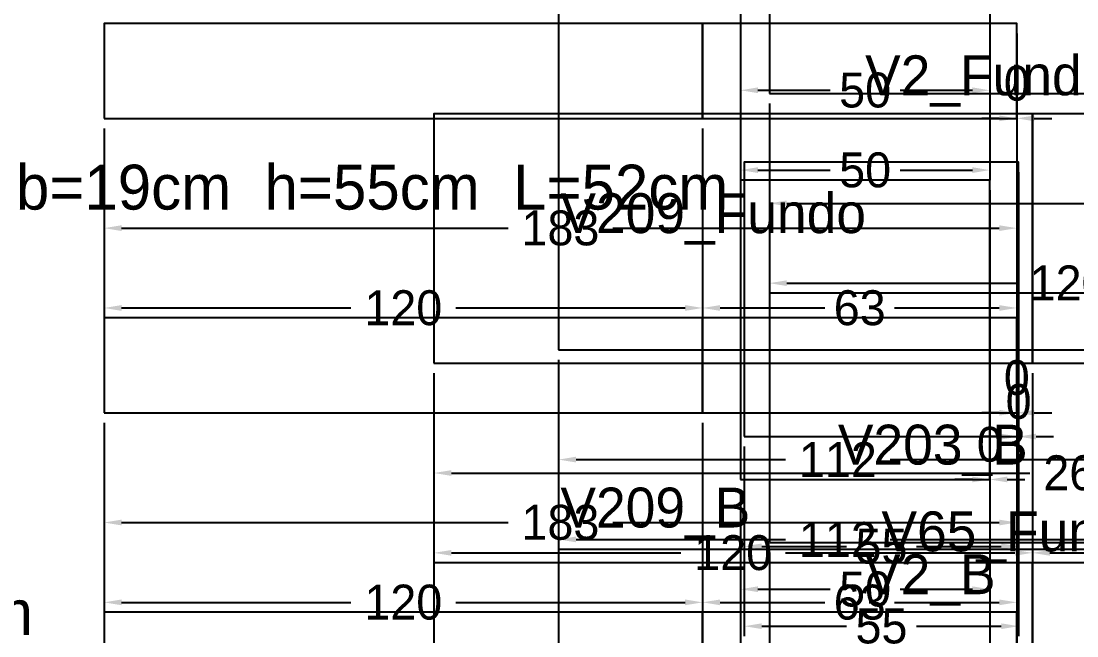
# Model space of a CAD drawing. Header units: metres. Extents: x 946 to 6411, y 1397 to 3666.
# Drawn here: x 3891.6 to 4103.3, y 2232.4 to 2355.6 of the extents above; entities that cross this region are included whole.
import ezdxf

# ---------------------------------------------------------------- set-up
doc = ezdxf.new("R2010")
doc.units = ezdxf.units.M
doc.layers.add('COTA', color=3, linetype='Continuous')
doc.dimstyles.new('COTA_VIG', dxfattribs={"dimtxt": 7, "dimasz": 3.5, "dimexe": 2, "dimexo": 2, "dimgap": 1.5, "dimtad": 1, "dimdec": 1, "dimcen": 2.5, "dimclrd": 3, "dimclre": 3, "dimclrt": 3, "dimazin": 3, "dimtfac": 1, "dimtmove": 0, "dimatfit": 3})

# ---------------------------------------------------------------- blocks, each defined once
blk = doc.blocks.new('_CLOSEDFILLED')
at = {"color": 0, "linetype": 'BYBLOCK'}
blk.add_solid([(-1, 0.164), (0, 0), (-1, -0.164)], dxfattribs=at)
blk = doc.blocks.new('*D22')
at = {"color": 3}
for p, q in [((4035.83, 2261.7), (4035.83, 2239.7)), ((4085.83, 2261.7), (4085.83, 2239.7)), ((4039.33, 2241.7), (4053.83, 2241.7)), ((4067.83, 2241.7), (4082.33, 2241.7))]:
    blk.add_line(p, q, dxfattribs=at)
at = {"layer": 'Defpoints'}
for p in [(4035.83, 2263.7), (4085.83, 2263.7), (4035.83, 2241.7)]:
    blk.add_point(p, dxfattribs=at)
at = {"layer": 'COTA', "color": 3, "xscale": 3.5, "yscale": 3.5, "rotation": 180}
blk.add_blockref('_CLOSEDFILLED', (4035.83, 2241.7), dxfattribs=at)
at = {"layer": 'COTA', "color": 3, "xscale": 3.5, "yscale": 3.5}
blk.add_blockref('_CLOSEDFILLED', (4085.83, 2241.7), dxfattribs=at)
at = {"layer": 'COTA', "color": 3, "insert": (4060.83, 2241.7), "char_height": 7, "attachment_point": 5}
blk.add_mtext('50', dxfattribs=at)
blk = doc.blocks.new('*D23')
at = {"color": 3}
for p, q in [((4035.83, 2261.7), (4035.83, 2223.7)), ((4085.83, 2261.7), (4085.83, 2223.7)), ((4039.33, 2225.7), (4053.83, 2225.7)), ((4067.83, 2225.7), (4082.33, 2225.7))]:
    blk.add_line(p, q, dxfattribs=at)
at = {"layer": 'Defpoints'}
for p in [(4035.83, 2263.7), (4085.83, 2263.7), (4035.83, 2225.7)]:
    blk.add_point(p, dxfattribs=at)
at = {"layer": 'COTA', "color": 3, "xscale": 3.5, "yscale": 3.5, "rotation": 180}
blk.add_blockref('_CLOSEDFILLED', (4035.83, 2225.7), dxfattribs=at)
at = {"layer": 'COTA', "color": 3, "xscale": 3.5, "yscale": 3.5}
blk.add_blockref('_CLOSEDFILLED', (4085.83, 2225.7), dxfattribs=at)
at = {"layer": 'COTA', "color": 3, "insert": (4060.83, 2225.7), "char_height": 7, "attachment_point": 5}
blk.add_mtext('50', dxfattribs=at)
blk = doc.blocks.new('*D25')
at = {"color": 3}
for p, q in [((4035.83, 2361.7), (4035.83, 2339.7)), ((4085.83, 2361.7), (4085.83, 2339.7)), ((4039.33, 2341.7), (4053.83, 2341.7)), ((4067.83, 2341.7), (4082.33, 2341.7))]:
    blk.add_line(p, q, dxfattribs=at)
at = {"layer": 'Defpoints'}
for p in [(4035.83, 2363.7), (4085.83, 2363.7), (4035.83, 2341.7)]:
    blk.add_point(p, dxfattribs=at)
at = {"layer": 'COTA', "color": 3, "xscale": 3.5, "yscale": 3.5, "rotation": 180}
blk.add_blockref('_CLOSEDFILLED', (4035.83, 2341.7), dxfattribs=at)
at = {"layer": 'COTA', "color": 3, "xscale": 3.5, "yscale": 3.5}
blk.add_blockref('_CLOSEDFILLED', (4085.83, 2341.7), dxfattribs=at)
at = {"layer": 'COTA', "color": 3, "insert": (4060.83, 2341.7), "char_height": 7, "attachment_point": 5}
blk.add_mtext('50', dxfattribs=at)
blk = doc.blocks.new('*D26')
at = {"color": 3}
for p, q in [((4035.83, 2361.7), (4035.83, 2323.7)), ((4085.83, 2361.7), (4085.83, 2323.7)), ((4039.33, 2325.7), (4053.83, 2325.7)), ((4067.83, 2325.7), (4082.33, 2325.7))]:
    blk.add_line(p, q, dxfattribs=at)
at = {"layer": 'Defpoints'}
for p in [(4035.83, 2363.7), (4085.83, 2363.7), (4035.83, 2325.7)]:
    blk.add_point(p, dxfattribs=at)
at = {"layer": 'COTA', "color": 3, "xscale": 3.5, "yscale": 3.5, "rotation": 180}
blk.add_blockref('_CLOSEDFILLED', (4035.83, 2325.7), dxfattribs=at)
at = {"layer": 'COTA', "color": 3, "xscale": 3.5, "yscale": 3.5}
blk.add_blockref('_CLOSEDFILLED', (4085.83, 2325.7), dxfattribs=at)
at = {"layer": 'COTA', "color": 3, "insert": (4060.83, 2325.7), "char_height": 7, "attachment_point": 5}
blk.add_mtext('50', dxfattribs=at)
blk = doc.blocks.new('*D577')
at = {"color": 3}
for p, q in [((4036.61, 2270.29), (4036.61, 2248.29)), ((4091.61, 2270.29), (4091.61, 2248.29)), ((4040.11, 2250.29), (4057.11, 2250.29)), ((4071.11, 2250.29), (4088.11, 2250.29))]:
    blk.add_line(p, q, dxfattribs=at)
at = {"layer": 'Defpoints'}
for p in [(4036.61, 2272.29), (4091.61, 2272.29), (4036.61, 2250.29)]:
    blk.add_point(p, dxfattribs=at)
at = {"layer": 'COTA', "color": 3, "xscale": 3.5, "yscale": 3.5, "rotation": 180}
blk.add_blockref('_CLOSEDFILLED', (4036.61, 2250.29), dxfattribs=at)
at = {"layer": 'COTA', "color": 3, "xscale": 3.5, "yscale": 3.5}
blk.add_blockref('_CLOSEDFILLED', (4091.61, 2250.29), dxfattribs=at)
at = {"layer": 'COTA', "color": 3, "insert": (4064.11, 2250.29), "char_height": 7, "attachment_point": 5}
blk.add_mtext('55', dxfattribs=at)
blk = doc.blocks.new('*D578')
at = {"color": 3}
for p, q in [((4036.61, 2270.29), (4036.61, 2232.29)), ((4091.61, 2270.29), (4091.61, 2232.29)), ((4040.11, 2234.29), (4057.11, 2234.29)), ((4071.11, 2234.29), (4088.11, 2234.29))]:
    blk.add_line(p, q, dxfattribs=at)
at = {"layer": 'Defpoints'}
for p in [(4036.61, 2272.29), (4091.61, 2272.29), (4036.61, 2234.29)]:
    blk.add_point(p, dxfattribs=at)
at = {"layer": 'COTA', "color": 3, "xscale": 3.5, "yscale": 3.5, "rotation": 180}
blk.add_blockref('_CLOSEDFILLED', (4036.61, 2234.29), dxfattribs=at)
at = {"layer": 'COTA', "color": 3, "xscale": 3.5, "yscale": 3.5}
blk.add_blockref('_CLOSEDFILLED', (4091.61, 2234.29), dxfattribs=at)
at = {"layer": 'COTA', "color": 3, "insert": (4064.11, 2234.29), "char_height": 7, "attachment_point": 5}
blk.add_mtext('55', dxfattribs=at)
blk = doc.blocks.new('*D820')
at = {"color": 3}
for p, q in [((3999.37, 2287.68), (3999.37, 2265.68)), ((4111.37, 2287.68), (4111.37, 2265.68)), ((4002.87, 2267.68), (4044.87, 2267.68)), ((4065.87, 2267.68), (4107.87, 2267.68))]:
    blk.add_line(p, q, dxfattribs=at)
at = {"layer": 'Defpoints'}
for p in [(3999.37, 2289.68), (4111.37, 2289.68), (3999.37, 2267.68)]:
    blk.add_point(p, dxfattribs=at)
at = {"layer": 'COTA', "color": 3, "xscale": 3.5, "yscale": 3.5, "rotation": 180}
blk.add_blockref('_CLOSEDFILLED', (3999.37, 2267.68), dxfattribs=at)
at = {"layer": 'COTA', "color": 3, "xscale": 3.5, "yscale": 3.5}
blk.add_blockref('_CLOSEDFILLED', (4111.37, 2267.68), dxfattribs=at)
at = {"layer": 'COTA', "color": 3, "insert": (4055.37, 2267.68), "char_height": 7, "attachment_point": 5}
blk.add_mtext('112', dxfattribs=at)
blk = doc.blocks.new('*D821')
at = {"color": 3}
for p, q in [((3999.37, 2287.68), (3999.37, 2249.68)), ((4111.37, 2287.68), (4111.37, 2249.68)), ((4002.87, 2251.68), (4044.87, 2251.68)), ((4065.87, 2251.68), (4107.87, 2251.68))]:
    blk.add_line(p, q, dxfattribs=at)
at = {"layer": 'Defpoints'}
for p in [(3999.37, 2289.68), (4111.37, 2289.68), (3999.37, 2251.68)]:
    blk.add_point(p, dxfattribs=at)
at = {"layer": 'COTA', "color": 3, "xscale": 3.5, "yscale": 3.5, "rotation": 180}
blk.add_blockref('_CLOSEDFILLED', (3999.37, 2251.68), dxfattribs=at)
at = {"layer": 'COTA', "color": 3, "xscale": 3.5, "yscale": 3.5}
blk.add_blockref('_CLOSEDFILLED', (4111.37, 2251.68), dxfattribs=at)
at = {"layer": 'COTA', "color": 3, "insert": (4055.37, 2251.68), "char_height": 7, "attachment_point": 5}
blk.add_mtext('112', dxfattribs=at)
blk = doc.blocks.new('*D893')
at = {"color": 3}
for p, q in [((3908.24, 2275.07), (3908.24, 2253.07)), ((4091.24, 2275.07), (4091.24, 2253.07)), ((3911.74, 2255.07), (3989.24, 2255.07)), ((4010.24, 2255.07), (4087.74, 2255.07))]:
    blk.add_line(p, q, dxfattribs=at)
at = {"layer": 'Defpoints'}
for p in [(3908.24, 2277.07), (4091.24, 2277.07), (3908.24, 2255.07)]:
    blk.add_point(p, dxfattribs=at)
at = {"layer": 'COTA', "color": 3, "xscale": 3.5, "yscale": 3.5, "rotation": 180}
blk.add_blockref('_CLOSEDFILLED', (3908.24, 2255.07), dxfattribs=at)
at = {"layer": 'COTA', "color": 3, "xscale": 3.5, "yscale": 3.5}
blk.add_blockref('_CLOSEDFILLED', (4091.24, 2255.07), dxfattribs=at)
at = {"layer": 'COTA', "color": 3, "insert": (3999.74, 2255.07), "char_height": 7, "attachment_point": 5}
blk.add_mtext('183', dxfattribs=at)
blk = doc.blocks.new('*D894')
at = {"color": 3}
for p, q in [((3908.24, 2275.07), (3908.24, 2237.07)), ((4028.24, 2275.07), (4028.24, 2237.07)), ((3911.74, 2239.07), (3957.74, 2239.07)), ((3978.74, 2239.07), (4024.74, 2239.07))]:
    blk.add_line(p, q, dxfattribs=at)
at = {"layer": 'Defpoints'}
for p in [(3908.24, 2277.07), (4028.24, 2277.07), (3908.24, 2239.07)]:
    blk.add_point(p, dxfattribs=at)
at = {"layer": 'COTA', "color": 3, "xscale": 3.5, "yscale": 3.5, "rotation": 180}
blk.add_blockref('_CLOSEDFILLED', (3908.24, 2239.07), dxfattribs=at)
at = {"layer": 'COTA', "color": 3, "xscale": 3.5, "yscale": 3.5}
blk.add_blockref('_CLOSEDFILLED', (4028.24, 2239.07), dxfattribs=at)
at = {"layer": 'COTA', "color": 3, "insert": (3968.24, 2239.07), "char_height": 7, "attachment_point": 5}
blk.add_mtext('120', dxfattribs=at)
blk = doc.blocks.new('*D895')
at = {"color": 3}
for p, q in [((4028.24, 2275.07), (4028.24, 2237.07)), ((4091.24, 2275.07), (4091.24, 2237.07)), ((4031.74, 2239.07), (4052.74, 2239.07)), ((4066.74, 2239.07), (4087.74, 2239.07))]:
    blk.add_line(p, q, dxfattribs=at)
at = {"layer": 'Defpoints'}
for p in [(4028.24, 2277.07), (4091.24, 2277.07), (4028.24, 2239.07)]:
    blk.add_point(p, dxfattribs=at)
at = {"layer": 'COTA', "color": 3, "xscale": 3.5, "yscale": 3.5, "rotation": 180}
blk.add_blockref('_CLOSEDFILLED', (4028.24, 2239.07), dxfattribs=at)
at = {"layer": 'COTA', "color": 3, "xscale": 3.5, "yscale": 3.5}
blk.add_blockref('_CLOSEDFILLED', (4091.24, 2239.07), dxfattribs=at)
at = {"layer": 'COTA', "color": 3, "insert": (4059.74, 2239.07), "char_height": 7, "attachment_point": 5}
blk.add_mtext('63', dxfattribs=at)
blk = doc.blocks.new('*D897')
at = {"color": 3}
for p, q in [((3908.24, 2334.07), (3908.24, 2312.07)), ((4091.24, 2334.07), (4091.24, 2312.07)), ((3911.74, 2314.07), (3989.24, 2314.07)), ((4010.24, 2314.07), (4087.74, 2314.07))]:
    blk.add_line(p, q, dxfattribs=at)
at = {"layer": 'Defpoints'}
for p in [(3908.24, 2336.07), (4091.24, 2336.07), (3908.24, 2314.07)]:
    blk.add_point(p, dxfattribs=at)
at = {"layer": 'COTA', "color": 3, "xscale": 3.5, "yscale": 3.5, "rotation": 180}
blk.add_blockref('_CLOSEDFILLED', (3908.24, 2314.07), dxfattribs=at)
at = {"layer": 'COTA', "color": 3, "xscale": 3.5, "yscale": 3.5}
blk.add_blockref('_CLOSEDFILLED', (4091.24, 2314.07), dxfattribs=at)
at = {"layer": 'COTA', "color": 3, "insert": (3999.74, 2314.07), "char_height": 7, "attachment_point": 5}
blk.add_mtext('183', dxfattribs=at)
blk = doc.blocks.new('*D898')
at = {"color": 3}
for p, q in [((3908.24, 2334.07), (3908.24, 2296.07)), ((4028.24, 2334.07), (4028.24, 2296.07)), ((3911.74, 2298.07), (3957.74, 2298.07)), ((3978.74, 2298.07), (4024.74, 2298.07))]:
    blk.add_line(p, q, dxfattribs=at)
at = {"layer": 'Defpoints'}
for p in [(3908.24, 2336.07), (4028.24, 2336.07), (3908.24, 2298.07)]:
    blk.add_point(p, dxfattribs=at)
at = {"layer": 'COTA', "color": 3, "xscale": 3.5, "yscale": 3.5, "rotation": 180}
blk.add_blockref('_CLOSEDFILLED', (3908.24, 2298.07), dxfattribs=at)
at = {"layer": 'COTA', "color": 3, "xscale": 3.5, "yscale": 3.5}
blk.add_blockref('_CLOSEDFILLED', (4028.24, 2298.07), dxfattribs=at)
at = {"layer": 'COTA', "color": 3, "insert": (3968.24, 2298.07), "char_height": 7, "attachment_point": 5}
blk.add_mtext('120', dxfattribs=at)
blk = doc.blocks.new('*D899')
at = {"color": 3}
for p, q in [((4028.24, 2334.07), (4028.24, 2296.07)), ((4091.24, 2334.07), (4091.24, 2296.07)), ((4031.74, 2298.07), (4052.74, 2298.07)), ((4066.74, 2298.07), (4087.74, 2298.07))]:
    blk.add_line(p, q, dxfattribs=at)
at = {"layer": 'Defpoints'}
for p in [(4028.24, 2336.07), (4091.24, 2336.07), (4028.24, 2298.07)]:
    blk.add_point(p, dxfattribs=at)
at = {"layer": 'COTA', "color": 3, "xscale": 3.5, "yscale": 3.5, "rotation": 180}
blk.add_blockref('_CLOSEDFILLED', (4028.24, 2298.07), dxfattribs=at)
at = {"layer": 'COTA', "color": 3, "xscale": 3.5, "yscale": 3.5}
blk.add_blockref('_CLOSEDFILLED', (4091.24, 2298.07), dxfattribs=at)
at = {"layer": 'COTA', "color": 3, "insert": (4059.74, 2298.07), "char_height": 7, "attachment_point": 5}
blk.add_mtext('63', dxfattribs=at)
blk = doc.blocks.new('*D1376')
at = {"color": 3}
for p, q in [((3974.37, 2284.99), (3974.37, 2262.99)), ((4234.37, 2284.99), (4234.37, 2262.99)), ((3977.87, 2264.99), (4093.87, 2264.99)), ((4114.87, 2264.99), (4230.87, 2264.99))]:
    blk.add_line(p, q, dxfattribs=at)
at = {"layer": 'Defpoints'}
for p in [(3974.37, 2286.99), (4234.37, 2286.99), (3974.37, 2264.99)]:
    blk.add_point(p, dxfattribs=at)
at = {"layer": 'COTA', "color": 3, "xscale": 3.5, "yscale": 3.5, "rotation": 180}
blk.add_blockref('_CLOSEDFILLED', (3974.37, 2264.99), dxfattribs=at)
at = {"layer": 'COTA', "color": 3, "xscale": 3.5, "yscale": 3.5}
blk.add_blockref('_CLOSEDFILLED', (4234.37, 2264.99), dxfattribs=at)
at = {"layer": 'COTA', "color": 3, "insert": (4104.37, 2264.99), "char_height": 7, "attachment_point": 5}
blk.add_mtext('260', dxfattribs=at)
blk = doc.blocks.new('*D1377')
at = {"color": 3}
for p, q in [((3974.37, 2284.99), (3974.37, 2246.99)), ((4094.37, 2284.99), (4094.37, 2246.99)), ((3977.87, 2248.99), (4023.87, 2248.99)), ((4044.87, 2248.99), (4090.87, 2248.99))]:
    blk.add_line(p, q, dxfattribs=at)
at = {"layer": 'Defpoints'}
for p in [(3974.37, 2286.99), (4094.37, 2286.99), (3974.37, 2248.99)]:
    blk.add_point(p, dxfattribs=at)
at = {"layer": 'COTA', "color": 3, "xscale": 3.5, "yscale": 3.5, "rotation": 180}
blk.add_blockref('_CLOSEDFILLED', (3974.37, 2248.99), dxfattribs=at)
at = {"layer": 'COTA', "color": 3, "xscale": 3.5, "yscale": 3.5}
blk.add_blockref('_CLOSEDFILLED', (4094.37, 2248.99), dxfattribs=at)
at = {"layer": 'COTA', "color": 3, "insert": (4034.37, 2248.99), "char_height": 7, "attachment_point": 5}
blk.add_mtext('120', dxfattribs=at)
blk = doc.blocks.new('*D1378')
at = {"color": 3}
for p, q in [((4094.37, 2284.99), (4094.37, 2246.99)), ((4214.37, 2284.99), (4214.37, 2246.99)), ((4097.87, 2248.99), (4143.87, 2248.99)), ((4164.87, 2248.99), (4210.87, 2248.99))]:
    blk.add_line(p, q, dxfattribs=at)
at = {"layer": 'Defpoints'}
for p in [(4094.37, 2286.99), (4214.37, 2286.99), (4094.37, 2248.99)]:
    blk.add_point(p, dxfattribs=at)
at = {"layer": 'COTA', "color": 3, "xscale": 3.5, "yscale": 3.5, "rotation": 180}
blk.add_blockref('_CLOSEDFILLED', (4094.37, 2248.99), dxfattribs=at)
at = {"layer": 'COTA', "color": 3, "xscale": 3.5, "yscale": 3.5}
blk.add_blockref('_CLOSEDFILLED', (4214.37, 2248.99), dxfattribs=at)
at = {"layer": 'COTA', "color": 3, "insert": (4154.37, 2248.99), "char_height": 7, "attachment_point": 5}
blk.add_mtext('120', dxfattribs=at)
blk = doc.blocks.new('*D1589')
at = {"color": 3}
for p, q in [((4041.63, 2249.04), (4041.63, 2227.04)), ((4221.63, 2249.04), (4221.63, 2227.04)), ((4045.13, 2229.04), (4121.13, 2229.04)), ((4142.13, 2229.04), (4218.13, 2229.04))]:
    blk.add_line(p, q, dxfattribs=at)
at = {"layer": 'Defpoints'}
for p in [(4041.63, 2251.04), (4221.63, 2251.04), (4041.63, 2229.04)]:
    blk.add_point(p, dxfattribs=at)
at = {"layer": 'COTA', "color": 3, "xscale": 3.5, "yscale": 3.5, "rotation": 180}
blk.add_blockref('_CLOSEDFILLED', (4041.63, 2229.04), dxfattribs=at)
at = {"layer": 'COTA', "color": 3, "xscale": 3.5, "yscale": 3.5}
blk.add_blockref('_CLOSEDFILLED', (4221.63, 2229.04), dxfattribs=at)
at = {"layer": 'COTA', "color": 3, "insert": (4131.63, 2229.04), "char_height": 7, "attachment_point": 5}
blk.add_mtext('180', dxfattribs=at)
blk = doc.blocks.new('*D1590')
at = {"color": 3}
for p, q in [((4041.63, 2249.04), (4041.63, 2211.04)), ((4161.63, 2249.04), (4161.63, 2211.04)), ((4045.13, 2213.04), (4091.13, 2213.04)), ((4112.13, 2213.04), (4158.13, 2213.04))]:
    blk.add_line(p, q, dxfattribs=at)
at = {"layer": 'Defpoints'}
for p in [(4041.63, 2251.04), (4161.63, 2251.04), (4041.63, 2213.04)]:
    blk.add_point(p, dxfattribs=at)
at = {"layer": 'COTA', "color": 3, "xscale": 3.5, "yscale": 3.5, "rotation": 180}
blk.add_blockref('_CLOSEDFILLED', (4041.63, 2213.04), dxfattribs=at)
at = {"layer": 'COTA', "color": 3, "xscale": 3.5, "yscale": 3.5}
blk.add_blockref('_CLOSEDFILLED', (4161.63, 2213.04), dxfattribs=at)
at = {"layer": 'COTA', "color": 3, "insert": (4101.63, 2213.04), "char_height": 7, "attachment_point": 5}
blk.add_mtext('120', dxfattribs=at)
blk = doc.blocks.new('*D1593')
at = {"color": 3}
for p, q in [((4041.63, 2339.04), (4041.63, 2317.04)), ((4221.63, 2339.04), (4221.63, 2317.04)), ((4045.13, 2319.04), (4121.13, 2319.04)), ((4142.13, 2319.04), (4218.13, 2319.04))]:
    blk.add_line(p, q, dxfattribs=at)
at = {"layer": 'Defpoints'}
for p in [(4041.63, 2341.04), (4221.63, 2341.04), (4041.63, 2319.04)]:
    blk.add_point(p, dxfattribs=at)
at = {"layer": 'COTA', "color": 3, "xscale": 3.5, "yscale": 3.5, "rotation": 180}
blk.add_blockref('_CLOSEDFILLED', (4041.63, 2319.04), dxfattribs=at)
at = {"layer": 'COTA', "color": 3, "xscale": 3.5, "yscale": 3.5}
blk.add_blockref('_CLOSEDFILLED', (4221.63, 2319.04), dxfattribs=at)
at = {"layer": 'COTA', "color": 3, "insert": (4131.63, 2319.04), "char_height": 7, "attachment_point": 5}
blk.add_mtext('180', dxfattribs=at)
blk = doc.blocks.new('*D1594')
at = {"color": 3}
for p, q in [((4041.63, 2339.04), (4041.63, 2301.04)), ((4161.63, 2339.04), (4161.63, 2301.04)), ((4045.13, 2303.04), (4091.13, 2303.04)), ((4112.13, 2303.04), (4158.13, 2303.04))]:
    blk.add_line(p, q, dxfattribs=at)
at = {"layer": 'Defpoints'}
for p in [(4041.63, 2341.04), (4161.63, 2341.04), (4041.63, 2303.04)]:
    blk.add_point(p, dxfattribs=at)
at = {"layer": 'COTA', "color": 3, "xscale": 3.5, "yscale": 3.5, "rotation": 180}
blk.add_blockref('_CLOSEDFILLED', (4041.63, 2303.04), dxfattribs=at)
at = {"layer": 'COTA', "color": 3, "xscale": 3.5, "yscale": 3.5}
blk.add_blockref('_CLOSEDFILLED', (4161.63, 2303.04), dxfattribs=at)
at = {"layer": 'COTA', "color": 3, "insert": (4101.63, 2303.04), "char_height": 7, "attachment_point": 5}
blk.add_mtext('120', dxfattribs=at)

msp = doc.modelspace()

# ---------------------------------------------------------------- linework, layer by layer
at = {"layer": 'Paineis'}
for points in [[(3999.37, 2289.68), (4111.37, 2289.68), (4111.37, 2419.68), (3999.37, 2419.68)], [(4041.63, 2341.04), (4161.63, 2341.04), (4161.63, 2391.04), (4041.63, 2391.04)], [(3908.24, 2336.07), (4028.24, 2336.07), (4028.24, 2355.07), (3908.24, 2355.07)], [(4028.24, 2336.07), (4091.24, 2336.07), (4091.24, 2355.07), (4028.24, 2355.07)], [(3974.37, 2286.99), (4094.37, 2286.99), (4094.37, 2336.99), (3974.37, 2336.99)], [(4094.37, 2286.99), (4214.37, 2286.99), (4214.37, 2336.99), (4094.37, 2336.99)], [(4036.61, 2272.29), (4091.61, 2272.29), (4091.61, 2327.29), (4036.61, 2327.29)], [(4035.83, 2263.7), (4085.83, 2263.7), (4085.83, 2323.7), (4035.83, 2323.7)], [(4041.63, 2251.04), (4161.63, 2251.04), (4161.63, 2301.04), (4041.63, 2301.04)], [(3908.24, 2277.07), (4028.24, 2277.07), (4028.24, 2296.07), (3908.24, 2296.07)], [(4028.24, 2277.07), (4091.24, 2277.07), (4091.24, 2296.07), (4028.24, 2296.07)], [(3999.37, 2119.68), (4111.37, 2119.68), (4111.37, 2249.68), (3999.37, 2249.68)], [(3974.37, 2196.99), (4094.37, 2196.99), (4094.37, 2246.99), (3974.37, 2246.99)], [(4094.37, 2196.99), (4214.37, 2196.99), (4214.37, 2246.99), (4094.37, 2246.99)], [(3908.24, 2218.07), (4028.24, 2218.07), (4028.24, 2237.07), (3908.24, 2237.07)], [(4028.24, 2218.07), (4091.24, 2218.07), (4091.24, 2237.07), (4028.24, 2237.07)]]:
    msp.add_lwpolyline(points, close=True, dxfattribs=at)

# ---------------------------------------------------------------- texts
at = {"layer": 'NOMENCLATURA', "char_height": 9, "attachment_point": 1}
for s, insert in [('12 PAV - V416  b=19cm  h=55cm  L=52cm', (3804.27, 2326.79)), ('12 PAV - V20  b=19cm  h=55cm  L=102cm', (3664.85, 2241.54))]:
    msp.add_mtext(s, dxfattribs=dict(at, insert=insert))
at = {"layer": 'Texto Secao', "char_height": 8, "attachment_point": 1}
for s, insert in [('V2_Fundo', (4060.83, 2348.7)), ('V209_Fundo', (3999.74, 2321.07)), ('V203_B', (4055.37, 2274.68)), ('V209_B', (3999.74, 2262.07)), ('V65_Fundo', (4064.11, 2257.29)), ('V2_B', (4060.83, 2248.7))]:
    msp.add_mtext(s, dxfattribs=dict(at, insert=insert))

# ---------------------------------------------------------------- dimensions: what is measured, and where the dimension line sits
at = {"layer": 'COTA'}
for base, p1, p2, picture, middle in [((4035.83, 2341.7), (4035.83, 2363.7), (4085.83, 2363.7), '*D25', (4060.83, 2341.7)), ((4035.83, 2325.7), (4035.83, 2363.7), (4085.83, 2363.7), '*D26', (4060.83, 2325.7)), ((4041.63, 2319.04), (4041.63, 2341.04), (4221.63, 2341.04), '*D1593', (4131.63, 2319.04)), ((4041.63, 2303.04), (4041.63, 2341.04), (4161.63, 2341.04), '*D1594', (4101.63, 2303.04)), ((3908.24, 2314.07), (3908.24, 2336.07), (4091.24, 2336.07), '*D897', (3999.74, 2314.07)), ((3908.24, 2298.07), (3908.24, 2336.07), (4028.24, 2336.07), '*D898', (3968.24, 2298.07)), ((4028.24, 2298.07), (4028.24, 2336.07), (4091.24, 2336.07), '*D899', (4059.74, 2298.07)), ((3999.37, 2267.68), (3999.37, 2289.68), (4111.37, 2289.68), '*D820', (4055.37, 2267.68)), ((3999.37, 2251.68), (3999.37, 2289.68), (4111.37, 2289.68), '*D821', (4055.37, 2251.68)), ((3974.37, 2264.99), (3974.37, 2286.99), (4234.37, 2286.99), '*D1376', (4104.37, 2264.99)), ((3974.37, 2248.99), (3974.37, 2286.99), (4094.37, 2286.99), '*D1377', (4034.37, 2248.99)), ((4094.37, 2248.99), (4094.37, 2286.99), (4214.37, 2286.99), '*D1378', (4154.37, 2248.99)), ((3908.24, 2255.07), (3908.24, 2277.07), (4091.24, 2277.07), '*D893', (3999.74, 2255.07)), ((3908.24, 2239.07), (3908.24, 2277.07), (4028.24, 2277.07), '*D894', (3968.24, 2239.07)), ((4028.24, 2239.07), (4028.24, 2277.07), (4091.24, 2277.07), '*D895', (4059.74, 2239.07)), ((4036.61, 2250.29), (4036.61, 2272.29), (4091.61, 2272.29), '*D577', (4064.11, 2250.29)), ((4036.61, 2234.29), (4036.61, 2272.29), (4091.61, 2272.29), '*D578', (4064.11, 2234.29)), ((4035.83, 2241.7), (4035.83, 2263.7), (4085.83, 2263.7), '*D22', (4060.83, 2241.7)), ((4035.83, 2225.7), (4035.83, 2263.7), (4085.83, 2263.7), '*D23', (4060.83, 2225.7)), ((4041.63, 2229.04), (4041.63, 2251.04), (4221.63, 2251.04), '*D1589', (4131.63, 2229.04)), ((4041.63, 2213.04), (4041.63, 2251.04), (4161.63, 2251.04), '*D1590', (4101.63, 2213.04))]:
    dim = msp.add_linear_dim(base=base, p1=p1, p2=p2, dimstyle='COTA_VIG', dxfattribs=at)
    dim.commit()
    dim.dimension.update_dxf_attribs({"geometry": picture, "text_midpoint": middle})
for base, p1, p2 in [((4091.24, 2336.07), (4091.24, 2336.07), (4091.24, 2355.07)), ((4091.61, 2272.29), (4091.61, 2272.29), (4091.61, 2327.29)), ((4085.83, 2263.7), (4085.83, 2263.7), (4085.83, 2323.7)), ((4091.24, 2277.07), (4091.24, 2277.07), (4091.24, 2296.07)), ((4091.24, 2218.07), (4091.24, 2218.07), (4091.24, 2237.07))]:
    msp.add_linear_dim(base=base, p1=p1, p2=p2, dimstyle='COTA_VIG', dxfattribs=at).render()

doc.saveas('drawing.dxf')
